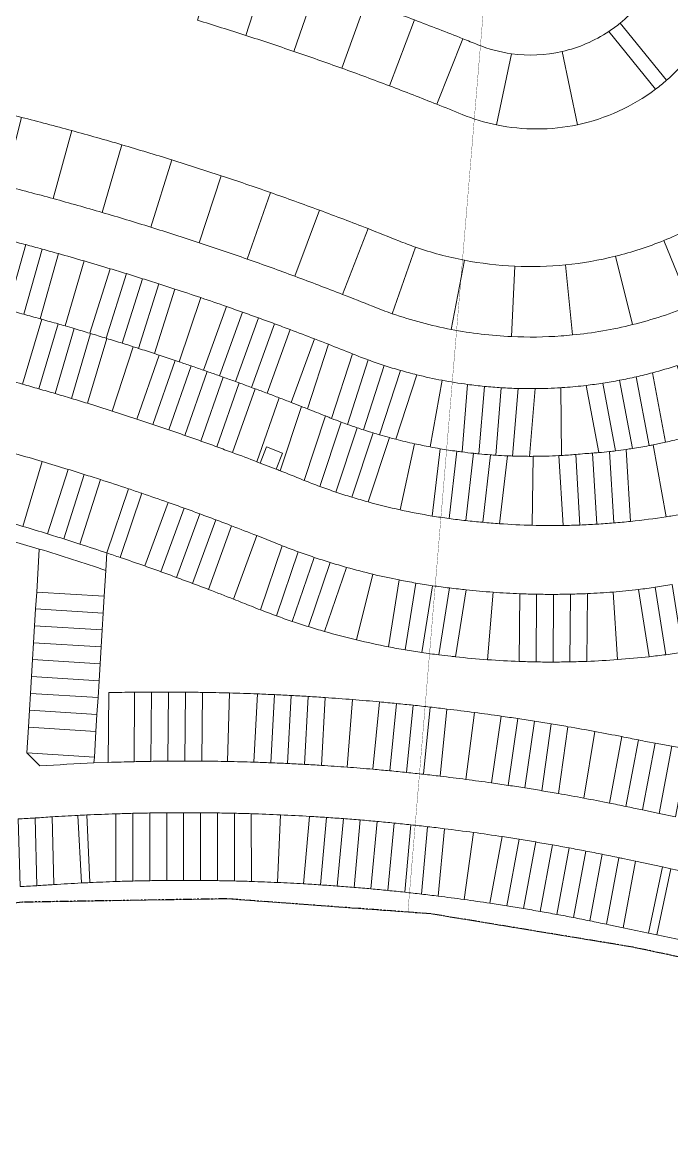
# Model space of a CAD drawing. Header units: centimetres. Extents: x -6122352 to 6876996, y -1694241 to 2592194.
# Drawn here: x -3904103 to -3673755, y -617275 to -224870 of the extents above; entities that cross this region are included whole.
import ezdxf

# ---------------------------------------------------------------- set-up
doc = ezdxf.new("R2010")
doc.units = ezdxf.units.CM
doc.header["$MEASUREMENT"] = 0
doc.linetypes.add('23585-XR-AR-DAMAC PLOT LIMITS$0$PHANTOM2', pattern=[1.25, 0.625, -0.125, 0.125, -0.125, 0.125, -0.125])
for name, color, linetype, lineweight, true_color in [('23585-XR-AR-DAMAC PLOT LIMITS$0$1-End units', 7, 'Continuous', 5, 0xf8991e), ('23585-XR-AR-DAMAC PLOT LIMITS$0$1-Open Space', 7, 'Continuous', 5, 0x90cf5a), ('23585-XR-AR-DAMAC PLOT LIMITS$0$1-Utility', 7, 'Continuous', 5, 0x8db1ff)]:
    doc.layers.add(name, color=color, linetype=linetype, lineweight=lineweight, true_color=true_color)
for name, color, linetype, lineweight in [('23585-XR-AR-DAMAC PLOT LIMITS$0$1-LV3', 231, 'Continuous', 5), ('23585-XR-AR-DAMAC PLOT LIMITS$0$1-Mid units', 41, 'Continuous', 5), ('A-ANNO-TEXT', 3, 'Continuous', 25)]:
    doc.layers.add(name, color=color, linetype=linetype, lineweight=lineweight)
doc.layers.add('23585-XR-AR-DAMAC PLOT LIMITS$0$D-Phase New', color=7, linetype='Continuous', true_color=0x000080)
doc.layers.add('23585-XR-AR-DAMAC PLOT LIMITS$0$PROJECT_LIMIT', color=1, linetype='Continuous')
doc.layers.add('@MI-REF LAYER', color=7, linetype='Continuous')

# ---------------------------------------------------------------- blocks, each defined once
blk = doc.blocks.new('23585-XR-AR-DAMAC PLOT LIMITS')
at = {"layer": '23585-XR-AR-DAMAC PLOT LIMITS$0$1-End units', "color": 251, "true_color": 0x636466}
for points in [[(497575.91, 2769640.59), (497575.84, 2769640.44, -0.008354), (497573.1, 2769635.09, -0.007458), (497570.51, 2769630.4), (497549.25, 2769643.62, 0.013528), (497553.25, 2769651.8)], [(497597.28, 2769624.02, -0.015926), (497591.38, 2769614.55, -0.002074), (497590.17, 2769612.71), (497568.23, 2769626.53, 0.006248), (497570.51, 2769630.4, 0.007458), (497573.1, 2769635.09)], [(497557.21, 2769610.4, -0.003019), (497555.88, 2769608.69, -0.003822), (497554.17, 2769606.54, -0.004231), (497552.2, 2769603.95, -0.006617), (497549.03, 2769599.97), (497531.17, 2769616.04, 0.002092), (497532.05, 2769617.14, 0.011286), (497536.63, 2769623.2)], [(497590.17, 2769612.71, -0.012059), (497582.83, 2769602.27), (497562.98, 2769618.38, 0.003033), (497564.2, 2769620.19, 0.008346), (497567.44, 2769625.24, 0.002099), (497568.23, 2769626.53)], [(497549.03, 2769599.97, -0.001184), (497548.45, 2769599.26, -0.011857), (497542.48, 2769592.37, -0.001641), (497541.63, 2769591.44), (497525.26, 2769609.1, 0.013546), (497531.17, 2769616.04)], [(497567.71, 2769583.63, -0.010311), (497560.29, 2769575.62), (497542.48, 2769592.37, 0.011857), (497548.45, 2769599.26)], [(497524.31, 2769574.82, -0.002434), (497522.87, 2769573.62, -0.007806), (497518.19, 2769569.86, -0.004671), (497515.33, 2769567.68), (497500.79, 2769586.77, 0.0136), (497507.97, 2769592.45)], [(497560.29, 2769575.62, -0.010951), (497552.06, 2769567.46), (497536.18, 2769585.75, 0.002428), (497537.49, 2769587.08, 0.007817), (497541.63, 2769591.44, 0.001641), (497542.48, 2769592.37)], [(497622.65, 2769574.72, -0.008969), (497615.86, 2769565.78), (497597.11, 2769580.76, 0.01061), (497602.54, 2769588.03)], [(497515.33, 2769567.68, -0.007244), (497510.82, 2769564.41, -0.008872), (497505.17, 2769560.58), (497493.3, 2769581.49, 0.013613), (497500.79, 2769586.77)], [(497615.86, 2769565.78, -0.008717), (497608.96, 2769557.32), (497591.38, 2769573.7, 0.007865), (497597.11, 2769580.76)], [(497484.29, 2769548.75, -0.001814), (497483.04, 2769548.14), (497483, 2769548.13), (497482.18, 2769547.74, 0.001737), (497476.03, 2769544.76), (497464.16, 2769565.67, -0.002277), (497472.41, 2769569.67)], [(497533.95, 2769551.72, -0.013415), (497524.64, 2769544.78), (497510.82, 2769564.41, 0.007244), (497515.33, 2769567.68, 0.004671), (497518.19, 2769569.86)], [(497524.64, 2769544.78, -0.013471), (497514.93, 2769538.34), (497503.21, 2769559.31, 0.003044), (497505.17, 2769560.58, 0.008872), (497510.82, 2769564.41)], [(497470.5, 2769542.05, 0.001175), (497466.37, 2769539.99, 0.001153), (497462.32, 2769537.95), (497451.2, 2769559.22, -0.002272), (497459.38, 2769563.32)], [(497592.77, 2769539.61, -0.008962), (497584.75, 2769531.76), (497568.41, 2769549.34, 0.008212), (497575.2, 2769555.97)], [(497584.75, 2769531.76, -0.009129), (497576.3, 2769524.07), (497561.37, 2769542.91, 0.008246), (497568.41, 2769549.34)], [(497441.04, 2769526.83, 0.001175), (497436.98, 2769524.64, 0.00116), (497432.98, 2769522.45), (497421.4, 2769543.47, -0.002412), (497429.93, 2769548.11)], [(497493.92, 2769526.74, -0.000687), (497493.38, 2769526.49, 0.002235), (497485.66, 2769522.76), (497473.93, 2769543.74, -0.000594), (497476.03, 2769544.76, -0.001737), (497482.18, 2769547.74)], [(497651.39, 2769529.26, 0.003005), (497643.98, 2769523.76), (497629.23, 2769542.63, -0.00288), (497637.02, 2769548.44)], [(497432.98, 2769522.45, 0.000366), (497431.72, 2769521.75, 0.001526), (497426.47, 2769518.84, 0.000444), (497424.95, 2769517.98), (497412.93, 2769538.76, -0.002405), (497421.4, 2769543.47)], [(497643.98, 2769523.76, 0.002981), (497636.69, 2769518.22), (497621.5, 2769536.72, -0.002881), (497629.23, 2769542.63)], [(497477.71, 2769518.83, 0.002386), (497469.54, 2769514.69), (497458.2, 2769535.85, -0.001175), (497462.32, 2769537.95, -0.001153), (497466.37, 2769539.99)], [(497404.18, 2769505.97, 0.001468), (497399.23, 2769503, 0.000867), (497396.31, 2769501.23), (497383.85, 2769521.75, -0.002408), (497392.16, 2769526.74)], [(497557.67, 2769508.94, -0.011001), (497548.16, 2769502.22), (497534.96, 2769522.27, 0.009896), (497542.75, 2769527.76)], [(497396.31, 2769501.23, 0.000659), (497394.1, 2769499.89, 0.001526), (497388.99, 2769496.74), (497388.44, 2769496.4), (497375.79, 2769516.8, -0.002348), (497383.85, 2769521.75)], [(497548.16, 2769502.22, -0.011002), (497538.36, 2769495.92), (497526.81, 2769516.99, 0.010088), (497534.96, 2769522.27)], [(497617.9, 2769503.28, 0.002987), (497610.84, 2769497.42), (497595.45, 2769515.73, -0.002803), (497602.73, 2769521.77)], [(497437.82, 2769497.68, 0.002386), (497429.85, 2769493.17), (497418.06, 2769514.07, -0.000491), (497419.73, 2769515.03, -0.001526), (497424.95, 2769517.98, -0.000444), (497426.47, 2769518.84)], [(497429.85, 2769493.17, 0.002386), (497421.93, 2769488.58), (497409.54, 2769509.13, -0.001468), (497414.53, 2769512.04, -0.001035), (497418.06, 2769514.07)], [(497610.84, 2769497.42, 0.00298), (497603.87, 2769491.49), (497587.89, 2769509.31, -0.002939), (497595.45, 2769515.73)], [(497517.35, 2769484.32, -0.003258), (497514.24, 2769482.81), (497514.21, 2769482.8, 0.001858), (497508.11, 2769479.86), (497497.08, 2769501.18, -0.002016), (497503.86, 2769504.45, 0.002235), (497505.8, 2769505.39)], [(497508.11, 2769479.86, 0.002641), (497499.49, 2769475.6), (497488.45, 2769496.92, -0.002573), (497497.08, 2769501.18)], [(497401.38, 2769476.19, 0.002396), (497393.59, 2769471.31), (497380.75, 2769491.58, -0.000784), (497383.36, 2769493.23, -0.001526), (497388.44, 2769496.4), (497388.99, 2769496.74)], [(497585.93, 2769475.54, 0.00298), (497579.23, 2769469.32), (497562.83, 2769486.9, -0.002848), (497569.9, 2769493.41)], [(497649, 2769474.06, 0.003187), (497641.84, 2769468.2), (497626.53, 2769486.68, -0.003452), (497634.54, 2769493.23)], [(497478.16, 2769464.59, 0.002528), (497470.06, 2769460.21), (497458.44, 2769481.21, -0.00264), (497467.13, 2769485.9)], [(497579.23, 2769469.32, 0.002979), (497572.59, 2769463.01), (497555.73, 2769480.22, -0.002889), (497562.83, 2769486.9)], [(497641.84, 2769468.2, 0.003187), (497634.76, 2769462.25), (497618.61, 2769480.02, -0.003452), (497626.53, 2769486.68)], [(497465.68, 2769457.8, 0.002769), (497456.88, 2769452.87), (497444.92, 2769473.67, -0.002803), (497454.05, 2769478.8)], [(497446.49, 2769446.87, 0.002512), (497438.62, 2769442.2), (497426.26, 2769462.78, -0.002568), (497434.52, 2769467.67)], [(497438.62, 2769442.2, 0.002512), (497430.79, 2769437.46), (497417.98, 2769457.76, -0.002592), (497426.26, 2769462.78)], [(497555.56, 2769446.1, 0.003038), (497549.08, 2769439.39), (497531.62, 2769456.3, -0.002953), (497538.59, 2769463.42)], [(497549.08, 2769439.39, 0.002979), (497542.81, 2769432.72), (497524.99, 2769449.37, -0.002842), (497531.62, 2769456.3)], [(497476.35, 2769446.75), (497459.08, 2769430.08), (497448.47, 2769441.07, -0.006847), (497469.99, 2769453.33)], [(497599.26, 2769429.95, 0.003187), (497592.67, 2769423.46), (497575.72, 2769440.46, -0.003452), (497583.1, 2769447.72)], [(497592.67, 2769423.46, 0.003187), (497586.16, 2769416.89), (497568.44, 2769433.1, -0.003452), (497575.72, 2769440.46)], [(497526.74, 2769414.9, 0.002985), (497520.75, 2769407.96), (497502.67, 2769424.86, -0.002712), (497508.73, 2769431.71)], [(497553.76, 2769381.48, 0.003187), (497547.79, 2769374.41), (497529.36, 2769389.78, -0.003453), (497536.04, 2769397.69)], [(497545.87, 2769372.1, 0.003374), (497539.68, 2769364.51), (497521.55, 2769380.27, -0.003069), (497527.37, 2769387.39)]]:
    blk.add_lwpolyline(points, format="xyb", close=True, dxfattribs=at)
for points in [[(497704.68, 2769515.41), (497697.23, 2769510.09), (497683.28, 2769529.61), (497690.72, 2769534.93)], [(497694.79, 2769508.34), (497687.3, 2769502.99), (497672.84, 2769522.15), (497680.84, 2769527.87)], [(497516.04, 2769405.63), (497498.78, 2769388.96), (497492.42, 2769395.54), (497509.69, 2769412.21)]]:
    blk.add_lwpolyline(points, close=True, dxfattribs=at)
at = {"layer": '23585-XR-AR-DAMAC PLOT LIMITS$0$1-LV3', "color": 251, "true_color": 0x636466}
for points in [[(497473.33, 2769738.52, -0.076887), (497476.1, 2769717.3), (497450.05, 2769718.85, 0.085073), (497448.13, 2769735.64), (497447.82, 2769736.71), (497471.83, 2769743.69)], [(497475.8, 2769712.3, -0.109769), (497466.42, 2769683.42), (497443.57, 2769696.89, 0.090644), (497449.52, 2769713.87)], [(497466.42, 2769683.42, -0.103655), (497447.08, 2769662.2), (497431.99, 2769683.11, 0.090677), (497443.57, 2769696.89)], [(497546.82, 2769690.3, -0.036046), (497540.79, 2769669.56), (497517.35, 2769678.24, 0.036047), (497522.37, 2769695.53)], [(497447.08, 2769662.2, -0.045782), (497436.06, 2769655.69, 0.002197), (497427.34, 2769651.52), (497416.46, 2769674.01, -0.00127), (497421.61, 2769676.48, 0.061776), (497431.99, 2769683.11)], [(497540.79, 2769669.56, -0.036046), (497531.85, 2769649.9), (497509.9, 2769661.86, 0.036047), (497517.35, 2769678.24)], [(497427.34, 2769651.52, 0.00409), (497411.21, 2769643.54), (497399.96, 2769665.86, -0.004092), (497416.46, 2769674.01)], [(497411.21, 2769643.54, 0.00409), (497395.2, 2769635.31), (497383.59, 2769657.43, -0.004092), (497399.96, 2769665.86)], [(497531.85, 2769649.9, -0.036046), (497520.18, 2769631.72), (497500.17, 2769646.71, 0.036047), (497509.9, 2769661.86)], [(497395.2, 2769635.31, 0.00409), (497379.33, 2769626.81), (497367.36, 2769648.74, -0.004092), (497383.59, 2769657.43)], [(497379.33, 2769626.81, 0.00409), (497363.61, 2769618.05), (497351.27, 2769639.79, -0.004092), (497367.36, 2769648.74)], [(497520.18, 2769631.72, -0.006766), (497517.7, 2769628.51, -0.029274), (497506.02, 2769615.41), (497488.37, 2769633.12, 0.036047), (497500.17, 2769646.71)], [(497363.61, 2769618.05, 0.00409), (497348.03, 2769609.04), (497335.34, 2769630.57, -0.004092), (497351.27, 2769639.79)], [(497506.02, 2769615.41, -0.036048), (497489.66, 2769601.31), (497474.74, 2769621.36, 0.036047), (497488.37, 2769633.12)], [(497489.66, 2769601.31, -0.036048), (497471.45, 2769589.69), (497459.56, 2769611.69, 0.036047), (497474.74, 2769621.36)], [(497471.45, 2769589.69, -0.01243), (497464.8, 2769586.31, 0.002806), (497454.45, 2769581.29), (497443.42, 2769603.73, -0.002799), (497454, 2769608.86), (497454.02, 2769608.87, 0.01243), (497459.56, 2769611.69)], [(497454.45, 2769581.29, 0.004389), (497438.36, 2769573.21), (497426.94, 2769595.45, -0.004389), (497443.42, 2769603.73)], [(497438.36, 2769573.21, 0.004389), (497422.42, 2769564.85), (497410.61, 2769586.88, -0.004389), (497426.94, 2769595.45)], [(497422.42, 2769564.85, 0.004389), (497406.63, 2769556.21), (497394.44, 2769578.03, -0.004389), (497410.61, 2769586.88)], [(497406.63, 2769556.21, 0.004389), (497391, 2769547.29), (497378.42, 2769568.9, -0.004389), (497394.44, 2769578.03)], [(497391, 2769547.29, 0.004389), (497375.52, 2769538.1), (497362.57, 2769559.48, -0.004389), (497378.42, 2769568.9)], [(497375.52, 2769538.1, 0.004389), (497360.21, 2769528.64), (497346.88, 2769549.79, -0.004389), (497362.57, 2769559.48)], [(497360.21, 2769528.64, 0.004389), (497345.06, 2769518.91), (497331.37, 2769539.82, -0.004389), (497346.88, 2769549.79)]]:
    blk.add_lwpolyline(points, format="xyb", close=True, dxfattribs=at)
at = {"layer": '23585-XR-AR-DAMAC PLOT LIMITS$0$1-Mid units', "color": 251, "true_color": 0x636466}
for points in [[(497570.51, 2769630.4, -0.006248), (497568.23, 2769626.53, -0.002099), (497567.44, 2769625.24), (497546.36, 2769638.35, 0.008928), (497549.25, 2769643.62)], [(497567.44, 2769625.24, -0.008346), (497564.2, 2769620.19), (497543.3, 2769633.19, 0.008915), (497546.36, 2769638.35)], [(497564.2, 2769620.19, -0.003033), (497562.98, 2769618.38, -0.005322), (497560.79, 2769615.24), (497540.06, 2769628.14, 0.008914), (497543.3, 2769633.19)], [(497560.79, 2769615.24, -0.003042), (497559.51, 2769613.47, -0.005331), (497557.21, 2769610.4), (497536.63, 2769623.2, 0.008925), (497540.06, 2769628.14)], [(497582.83, 2769602.27, -0.005671), (497579.21, 2769597.48), (497559.51, 2769613.47, 0.003042), (497560.79, 2769615.24, 0.005322), (497562.98, 2769618.38)], [(497579.21, 2769597.48, -0.005668), (497575.48, 2769592.77), (497555.88, 2769608.69, 0.003019), (497557.21, 2769610.4, 0.005331), (497559.51, 2769613.47)], [(497541.63, 2769591.44, -0.007817), (497537.49, 2769587.08), (497521.15, 2769604.7, 0.008937), (497525.26, 2769609.1)], [(497575.48, 2769592.77, -0.005668), (497571.65, 2769588.16), (497552.2, 2769603.95, 0.004231), (497554.17, 2769606.54, 0.003822), (497555.88, 2769608.69)], [(497537.49, 2769587.08, -0.002428), (497536.18, 2769585.75, -0.005377), (497533.22, 2769582.85), (497516.91, 2769600.46, 0.008919), (497521.15, 2769604.7)], [(497571.65, 2769588.16, -0.005671), (497567.71, 2769583.63), (497548.45, 2769599.26, 0.001183), (497549.03, 2769599.97, 0.006617), (497552.2, 2769603.95)], [(497533.22, 2769582.85, -0.002435), (497531.87, 2769581.56, -0.005365), (497528.83, 2769578.77), (497512.51, 2769596.37, 0.008913), (497516.91, 2769600.46)], [(497528.83, 2769578.77, -0.002438), (497527.43, 2769577.52, -0.005366), (497524.31, 2769574.82), (497507.97, 2769592.45, 0.008918), (497512.51, 2769596.37)], [(497629.55, 2769584.55, -0.004793), (497626.15, 2769579.6), (497605.96, 2769592.96, 0.007011), (497609.24, 2769597.99)], [(497626.15, 2769579.6, -0.004796), (497622.65, 2769574.72), (497602.54, 2769588.03, 0.007013), (497605.96, 2769592.96)], [(497552.06, 2769567.46, -0.005671), (497547.66, 2769563.38), (497531.87, 2769581.56, 0.002435), (497533.22, 2769582.85, 0.005377), (497536.18, 2769585.75)], [(497505.17, 2769560.58, -0.003044), (497503.21, 2769559.31, -0.004764), (497500.09, 2769557.38), (497488.24, 2769578.26, 0.008925), (497493.3, 2769581.49)], [(497547.66, 2769563.38, -0.005668), (497543.17, 2769559.4), (497527.43, 2769577.52, 0.002438), (497528.83, 2769578.77, 0.005365), (497531.87, 2769581.56)], [(497500.09, 2769557.38, -0.003042), (497498.09, 2769556.17, -0.004759), (497494.92, 2769554.34), (497483.07, 2769575.21, 0.008915), (497488.24, 2769578.26)], [(497543.17, 2769559.4, -0.006935), (497538.61, 2769555.5), (497522.87, 2769573.62, 0.002435), (497524.31, 2769574.82, 0.005366), (497527.43, 2769577.52)], [(497489.65, 2769551.46, -0.003043), (497487.57, 2769550.39, -0.004767), (497484.29, 2769548.75), (497472.41, 2769569.67), (497472.66, 2769569.78, 0.008524), (497477.79, 2769572.35)], [(497494.92, 2769554.34, -0.003042), (497492.88, 2769553.2, -0.00476), (497489.65, 2769551.46), (497477.79, 2769572.35, 0.008915), (497483.07, 2769575.21)], [(497538.61, 2769555.5, -0.006939), (497533.95, 2769551.72), (497518.19, 2769569.86, 0.007806), (497522.87, 2769573.62)], [(497608.96, 2769557.32, -0.004796), (497605.04, 2769552.78), (497587.47, 2769569.14, 0.005194), (497591.38, 2769573.7)], [(497605.04, 2769552.78, -0.004794), (497601.04, 2769548.31), (497583.47, 2769564.66, 0.00519), (497587.47, 2769569.14)], [(497601.04, 2769548.31, -0.004793), (497596.95, 2769543.92), (497579.38, 2769560.27, 0.005189), (497583.47, 2769564.66)], [(497456.97, 2769535.22, 0.001175), (497452.87, 2769533.09, 0.000351), (497451.65, 2769532.46), (497440.53, 2769553.73, -0.00149), (497445.86, 2769556.49)], [(497462.32, 2769537.95, 0.001175), (497458.2, 2769535.85, 0.000351), (497456.97, 2769535.22), (497445.86, 2769556.49, -0.00149), (497451.2, 2769559.22)], [(497514.93, 2769538.34, -0.006939), (497509.8, 2769535.22), (497498.09, 2769556.17, 0.003042), (497500.09, 2769557.38, 0.004765), (497503.21, 2769559.31)], [(497596.95, 2769543.92, -0.004794), (497592.77, 2769539.61), (497575.2, 2769555.97, 0.00519), (497579.38, 2769560.27)], [(497451.65, 2769532.46, 0.001175), (497447.56, 2769530.31, 0.000351), (497446.34, 2769529.66), (497435.22, 2769550.93, -0.00149), (497440.53, 2769553.73)], [(497504.59, 2769532.25, -0.006936), (497499.29, 2769529.42), (497487.57, 2769550.39, 0.003043), (497489.65, 2769551.46, 0.00476), (497492.88, 2769553.2)], [(497509.8, 2769535.22, -0.006935), (497504.59, 2769532.25), (497492.88, 2769553.2, 0.003042), (497494.92, 2769554.34, 0.004759), (497498.09, 2769556.17)], [(497661.13, 2769536.28), (497658.47, 2769534.38, 0.000891), (497656.25, 2769532.78), (497641.86, 2769551.99, -0.000969), (497644.51, 2769553.9), (497646.69, 2769555.55)], [(497446.34, 2769529.66, 0.001175), (497442.26, 2769527.49, 0.000351), (497441.04, 2769526.83), (497429.93, 2769548.11, -0.00149), (497435.22, 2769550.93)], [(497499.29, 2769529.42, -0.006943), (497493.92, 2769526.74), (497482.18, 2769547.74), (497483, 2769548.13), (497483.04, 2769548.14, 0.001814), (497484.29, 2769548.75, 0.004767), (497487.57, 2769550.39)], [(497656.25, 2769532.78, 0.001954), (497651.39, 2769529.26), (497637.02, 2769548.44, -0.001778), (497641.86, 2769551.99)], [(497576.3, 2769524.07, -0.001294), (497575.08, 2769523.01, -0.004142), (497571.76, 2769520.14), (497556.84, 2769538.96, 0.00336), (497559.28, 2769541.08, 0.002397), (497561.37, 2769542.91)], [(497424.95, 2769517.98, 0.001526), (497419.73, 2769515.03), (497407.71, 2769535.8, -0.00149), (497412.93, 2769538.76)], [(497571.76, 2769520.14, -0.005668), (497567.15, 2769516.3), (497552.24, 2769535.11, 0.006234), (497556.84, 2769538.96)], [(497419.73, 2769515.03, 0.000491), (497418.06, 2769514.07, 0.001035), (497414.53, 2769512.04), (497402.51, 2769532.81, -0.00149), (497407.71, 2769535.8)], [(497464.21, 2769511.94, 0.001564), (497458.9, 2769509.15), (497447.56, 2769530.31, -0.001175), (497451.65, 2769532.46, -0.000351), (497452.87, 2769533.09)], [(497469.54, 2769514.69, 0.001564), (497464.21, 2769511.94), (497452.87, 2769533.09, -0.001175), (497456.97, 2769535.22, -0.000351), (497458.2, 2769535.85)], [(497567.15, 2769516.3, -0.005666), (497562.45, 2769512.57), (497547.54, 2769531.37, 0.006232), (497552.24, 2769535.11)], [(497631.95, 2769514.54, 0.001954), (497627.23, 2769510.82), (497612.06, 2769529.31, -0.001778), (497616.77, 2769533.03)], [(497636.69, 2769518.22, 0.001954), (497631.95, 2769514.54), (497616.77, 2769533.03, -0.001778), (497621.5, 2769536.72)], [(497409.35, 2769509.02, 0.001468), (497404.37, 2769506.08), (497404.18, 2769505.97), (497392.16, 2769526.74, -0.00149), (497397.33, 2769529.79)], [(497414.53, 2769512.04, 0.001468), (497409.54, 2769509.13), (497409.35, 2769509.02), (497397.33, 2769529.79, -0.00149), (497402.51, 2769532.81)], [(497458.9, 2769509.15, 0.001564), (497453.6, 2769506.34), (497442.26, 2769527.49, -0.001175), (497446.34, 2769529.66, -0.000351), (497447.56, 2769530.31)], [(497562.45, 2769512.57, -0.005668), (497557.67, 2769508.94), (497542.75, 2769527.76, 0.006233), (497547.54, 2769531.37)], [(497627.23, 2769510.82, 0.001954), (497622.55, 2769507.07), (497607.38, 2769525.56, -0.001778), (497612.06, 2769529.31)], [(497453.6, 2769506.34, 0.001564), (497448.32, 2769503.48), (497436.98, 2769524.64, -0.001175), (497441.04, 2769526.83, -0.000351), (497442.26, 2769527.49)], [(497622.55, 2769507.07, 0.001954), (497617.9, 2769503.28), (497602.73, 2769521.77, -0.001778), (497607.38, 2769525.56)], [(497443.06, 2769500.6, 0.001564), (497437.82, 2769497.68), (497426.47, 2769518.84, -0.001526), (497431.72, 2769521.75)], [(497448.32, 2769503.48, 0.001564), (497443.06, 2769500.6), (497431.72, 2769521.75, -0.000366), (497432.98, 2769522.45, -0.001161), (497436.98, 2769524.64)], [(497687.3, 2769502.99), (497683.07, 2769499.96), (497682.42, 2769499.5), (497667.96, 2769518.66, -0.000471), (497669.11, 2769519.49), (497672.84, 2769522.15)], [(497682.42, 2769499.5, 0.002068), (497677.56, 2769495.98), (497663.1, 2769515.15, -0.002002), (497667.96, 2769518.66)], [(497383.36, 2769493.23, 0.000784), (497380.75, 2769491.58, 0.000742), (497378.29, 2769490.02), (497365.63, 2769510.41, -0.00149), (497370.7, 2769513.62)], [(497388.44, 2769496.4, 0.001526), (497383.36, 2769493.23), (497370.7, 2769513.62, -0.00149), (497375.79, 2769516.8)], [(497533.21, 2769492.84, -0.005667), (497527.98, 2769489.88), (497516.45, 2769510.93, 0.006232), (497521.67, 2769513.89)], [(497538.36, 2769495.92, -0.00567), (497533.21, 2769492.84), (497521.67, 2769513.89, 0.006237), (497526.81, 2769516.99)], [(497677.56, 2769495.98, 0.002068), (497672.72, 2769492.43), (497658.27, 2769511.59, -0.002001), (497663.1, 2769515.15)], [(497378.29, 2769490.02, 0.001526), (497373.24, 2769486.77), (497360.58, 2769507.17, -0.00149), (497365.63, 2769510.41)], [(497527.98, 2769489.88, -0.005667), (497522.7, 2769487.04), (497511.16, 2769508.09, 0.006232), (497516.45, 2769510.93)], [(497672.72, 2769492.43, 0.002067), (497667.92, 2769488.84), (497653.46, 2769507.99, -0.002001), (497658.27, 2769511.59)], [(497416.77, 2769485.53, 0.001564), (497411.62, 2769482.45), (497399.23, 2769503, -0.001468), (497404.18, 2769505.97), (497404.37, 2769506.08)], [(497421.93, 2769488.58, 0.001564), (497416.77, 2769485.53), (497404.37, 2769506.08, -0.001468), (497409.35, 2769509.02), (497409.54, 2769509.13)], [(497522.7, 2769487.04, -0.005669), (497517.35, 2769484.32), (497505.8, 2769505.39, 0.006235), (497511.16, 2769508.09)], [(497603.87, 2769491.49, 0.001954), (497599.34, 2769487.56), (497583.35, 2769505.38, -0.001778), (497587.89, 2769509.31)], [(497667.92, 2769488.84, 0.002067), (497663.14, 2769485.2), (497648.69, 2769504.36, -0.002001), (497653.46, 2769507.99)], [(497411.62, 2769482.45, 0.001564), (497406.49, 2769479.33), (497394.1, 2769499.89, -0.000659), (497396.31, 2769501.23, -0.000867), (497399.23, 2769503)], [(497599.34, 2769487.56, 0.001954), (497594.84, 2769483.59), (497578.84, 2769501.42, -0.001778), (497583.35, 2769505.38)], [(497663.14, 2769485.2, 0.002068), (497658.4, 2769481.53), (497643.94, 2769500.69, -0.002001), (497648.69, 2769504.36)], [(497406.49, 2769479.33, 0.001564), (497401.38, 2769476.19), (497388.99, 2769496.74, -0.001526), (497394.1, 2769499.89)], [(497594.84, 2769483.59, 0.001954), (497590.37, 2769479.58), (497574.36, 2769497.43, -0.001778), (497578.84, 2769501.42)], [(497658.4, 2769481.53, 0.002068), (497653.69, 2769477.81), (497639.23, 2769496.98, -0.002002), (497643.94, 2769500.69)], [(497494.13, 2769472.9, 0.001647), (497488.79, 2769470.16), (497477.75, 2769491.48, -0.001605), (497483.09, 2769494.21)], [(497499.49, 2769475.6, 0.001647), (497494.13, 2769472.9), (497483.09, 2769494.21, -0.001605), (497488.45, 2769496.92)], [(497590.37, 2769479.58, 0.001954), (497585.93, 2769475.54), (497569.9, 2769493.41, -0.001778), (497574.36, 2769497.43)], [(497653.69, 2769477.81, 0.002068), (497649, 2769474.06), (497634.54, 2769493.23, -0.002002), (497639.23, 2769496.98)], [(497488.79, 2769470.16, 0.001647), (497483.47, 2769467.39), (497472.43, 2769488.71, -0.001605), (497477.75, 2769491.48)], [(497483.47, 2769467.39, 0.001647), (497478.16, 2769464.59), (497467.13, 2769485.9, -0.001605), (497472.43, 2769488.71)], [(497572.59, 2769463.01, 0.001953), (497568.29, 2769458.83), (497551.4, 2769476.06, -0.001778), (497555.73, 2769480.22)], [(497634.76, 2769462.25, 0.002068), (497630.21, 2769458.34), (497614.05, 2769476.1, -0.002002), (497618.61, 2769480.02)], [(497568.29, 2769458.83, 0.001954), (497564.01, 2769454.62), (497547.1, 2769471.88, -0.001778), (497551.4, 2769476.06)], [(497630.21, 2769458.34, 0.002068), (497625.69, 2769454.4), (497609.54, 2769472.15, -0.002002), (497614.05, 2769476.1)], [(497451.67, 2769449.88, 0.001647), (497446.49, 2769446.87), (497434.52, 2769467.67, -0.001605), (497439.71, 2769470.69)], [(497456.88, 2769452.87, 0.001647), (497451.67, 2769449.88), (497439.71, 2769470.69, -0.001605), (497444.92, 2769473.67)], [(497564.01, 2769454.62, 0.001954), (497559.77, 2769450.38), (497542.83, 2769467.66, -0.001778), (497547.1, 2769471.88)], [(497625.69, 2769454.4, 0.002068), (497621.2, 2769450.42), (497605.05, 2769468.17, -0.002001), (497609.54, 2769472.15)], [(497559.77, 2769450.38, 0.001954), (497555.56, 2769446.1), (497538.59, 2769463.42, -0.001778), (497542.83, 2769467.66)], [(497621.2, 2769450.42, 0.002067), (497616.74, 2769446.4), (497600.59, 2769464.15, -0.002001), (497605.05, 2769468.17)], [(497616.74, 2769446.4, 0.002067), (497612.32, 2769442.34), (497596.17, 2769460.1, -0.002001), (497600.59, 2769464.15)], [(497612.32, 2769442.34, 0.002068), (497607.93, 2769438.25), (497591.78, 2769456, -0.002001), (497596.17, 2769460.1)], [(497607.93, 2769438.25, 0.002068), (497603.58, 2769434.12), (497587.42, 2769451.88, -0.002002), (497591.78, 2769456)], [(497603.58, 2769434.12, 0.002068), (497599.26, 2769429.95), (497583.1, 2769447.72, -0.002002), (497587.42, 2769451.88)], [(497542.81, 2769432.72, 0.001954), (497538.74, 2769428.31), (497520.88, 2769445, -0.001778), (497524.99, 2769449.37)], [(497538.74, 2769428.31, 0.001954), (497534.71, 2769423.87), (497516.8, 2769440.6, -0.001778), (497520.88, 2769445)], [(497534.71, 2769423.87, 0.001954), (497530.71, 2769419.4), (497512.75, 2769436.17, -0.001778), (497516.8, 2769440.6)], [(497530.71, 2769419.4, 0.001954), (497526.74, 2769414.9), (497508.73, 2769431.71, -0.001778), (497512.75, 2769436.17)], [(497586.16, 2769416.89, 0.002068), (497581.98, 2769412.58), (497564.27, 2769428.79, -0.002002), (497568.44, 2769433.1)], [(497581.98, 2769412.58, 0.002068), (497577.84, 2769408.24), (497560.13, 2769424.44, -0.002002), (497564.27, 2769428.79)], [(497577.84, 2769408.24, 0.002068), (497573.74, 2769403.86), (497556.03, 2769420.06, -0.002001), (497560.13, 2769424.44)], [(497573.74, 2769403.86, 0.002067), (497569.67, 2769399.45), (497551.96, 2769415.65, -0.002001), (497556.03, 2769420.06)], [(497569.67, 2769399.45, 0.002067), (497565.64, 2769395.01), (497547.93, 2769411.21, -0.002001), (497551.96, 2769415.65)], [(497565.64, 2769395.01, 0.002068), (497561.64, 2769390.53), (497543.93, 2769406.73, -0.002001), (497547.93, 2769411.21)], [(497561.64, 2769390.53, 0.002068), (497557.68, 2769386.02), (497539.97, 2769402.23, -0.002002), (497543.93, 2769406.73)], [(497557.68, 2769386.02, 0.002068), (497553.76, 2769381.48), (497536.04, 2769397.69, -0.002002), (497539.97, 2769402.23)], [(497539.68, 2769364.51, 0.001806), (497536.41, 2769360.41, -0.001277), (497535.93, 2769359.81), (497517.8, 2769375.58, -0.002003), (497521.55, 2769380.27)], [(497535.93, 2769359.81, -0.010037), (497532.09, 2769355.21), (497513.97, 2769370.95, 0.011311), (497517.6, 2769375.32), (497517.8, 2769375.58)]]:
    blk.add_lwpolyline(points, format="xyb", close=True, dxfattribs=at)
for points in [[(497656.26, 2769562.79), (497670.89, 2769543.26), (497666.01, 2769539.77), (497651.48, 2769559.17)], [(497651.48, 2769559.17), (497666.01, 2769539.77), (497661.13, 2769536.28), (497646.69, 2769555.55)], [(497480.52, 2769442.43), (497463.25, 2769425.76), (497459.08, 2769430.08), (497476.35, 2769446.75)], [(497484.68, 2769438.11), (497467.42, 2769421.44), (497463.25, 2769425.76), (497480.52, 2769442.43)], [(497488.85, 2769433.8), (497471.59, 2769417.13), (497467.42, 2769421.44), (497484.68, 2769438.11)], [(497493.02, 2769429.48), (497475.75, 2769412.81), (497471.59, 2769417.13), (497488.85, 2769433.8)], [(497497.19, 2769425.16), (497479.92, 2769408.49), (497475.75, 2769412.81), (497493.02, 2769429.48)], [(497501.35, 2769420.85), (497484.09, 2769404.18), (497479.92, 2769408.49), (497497.19, 2769425.16)], [(497505.52, 2769416.53), (497488.25, 2769399.86), (497484.09, 2769404.18), (497501.35, 2769420.85)], [(497509.69, 2769412.21), (497492.42, 2769395.54), (497488.25, 2769399.86), (497505.52, 2769416.53)]]:
    blk.add_lwpolyline(points, close=True, dxfattribs=at)
at = {"layer": '23585-XR-AR-DAMAC PLOT LIMITS$0$1-Open Space', "color": 251, "true_color": 0x636466}
for points in [[(497522.37, 2769695.53, -0.036047), (497517.35, 2769678.24, -0.036047), (497509.9, 2769661.86, -0.036047), (497500.17, 2769646.71, -0.036047), (497488.37, 2769633.12, -0.036047), (497474.74, 2769621.36, -0.036047), (497459.56, 2769611.69, -0.01243), (497454.02, 2769608.87), (497454, 2769608.86, 0.002799), (497443.42, 2769603.73, 0.004389), (497426.94, 2769595.45, 0.004389), (497410.61, 2769586.88, 0.004389), (497394.44, 2769578.03, 0.004389), (497378.42, 2769568.9, 0.004389), (497362.57, 2769559.48, 0.004389), (497346.88, 2769549.79, 0.004389), (497331.37, 2769539.82, 0.004389), (497316.03, 2769529.59, 0.004404)], [(497348.03, 2769609.04, -0.00409), (497363.61, 2769618.05, -0.00409), (497379.33, 2769626.81, -0.00409), (497395.2, 2769635.31, -0.00409), (497411.21, 2769643.54, -0.00409), (497427.34, 2769651.52, -0.002197), (497436.06, 2769655.69, 0.045782), (497447.08, 2769662.2, 0.103655), (497466.42, 2769683.42, 0.109769), (497475.8, 2769712.3, 0.017863), (497476.1, 2769717.3, 0.076887), (497473.33, 2769738.52)], [(497656.26, 2769562.79), (497651.48, 2769559.17), (497646.69, 2769555.55), (497644.51, 2769553.9, 0.000969), (497641.86, 2769551.99, 0.001778), (497637.02, 2769548.44, 0.00288), (497629.23, 2769542.63, 0.002881), (497621.5, 2769536.72, 0.001778), (497616.77, 2769533.03, 0.001778), (497612.06, 2769529.31, 0.001778), (497607.38, 2769525.56, 0.001778), (497602.73, 2769521.77, 0.002803), (497595.45, 2769515.73, 0.002939), (497587.89, 2769509.31, 0.001778), (497583.35, 2769505.38, 0.001778), (497578.84, 2769501.42, 0.001778), (497574.36, 2769497.43, 0.001778), (497569.9, 2769493.41, 0.002848), (497562.83, 2769486.9, 0.002889), (497555.73, 2769480.22, 0.001778), (497551.4, 2769476.06, 0.001778), (497547.1, 2769471.88, 0.001778), (497542.83, 2769467.66, 0.001778), (497538.59, 2769463.42, 0.002953), (497531.62, 2769456.3, 0.002842), (497524.99, 2769449.37, 0.001778), (497520.88, 2769445, 0.001778), (497516.8, 2769440.6, 0.001778), (497512.75, 2769436.17, 0.001778), (497508.73, 2769431.71, 0.002712), (497502.67, 2769424.86), (497520.75, 2769407.96), (497517.5, 2769404.12), (497516.04, 2769405.63), (497509.69, 2769412.21), (497505.52, 2769416.53), (497501.35, 2769420.85), (497497.19, 2769425.16), (497493.02, 2769429.48), (497488.85, 2769433.8), (497484.68, 2769438.11), (497480.52, 2769442.43), (497476.35, 2769446.75), (497469.99, 2769453.33), (497465.68, 2769457.8, -0.000918), (497470.06, 2769460.21, -0.002528), (497478.16, 2769464.59, -0.001647), (497483.47, 2769467.39, -0.001647), (497488.79, 2769470.16, -0.001647), (497494.13, 2769472.9, -0.001647), (497499.49, 2769475.6, -0.002641), (497508.11, 2769479.86, -0.001858), (497514.21, 2769482.8), (497514.24, 2769482.81, 0.003258), (497517.35, 2769484.32, 0.005669), (497522.7, 2769487.04, 0.005667), (497527.98, 2769489.88, 0.005667), (497533.21, 2769492.84, 0.00567), (497538.36, 2769495.92, 0.011002), (497548.16, 2769502.22, 0.011001), (497557.67, 2769508.94, 0.005668), (497562.45, 2769512.57, 0.005666), (497567.15, 2769516.3, 0.005668), (497571.76, 2769520.14, 0.004142), (497575.08, 2769523.01, 0.001294), (497576.3, 2769524.07, 0.009129), (497584.75, 2769531.76, 0.008962), (497592.77, 2769539.61, 0.004794), (497596.95, 2769543.92, 0.004793), (497601.04, 2769548.31, 0.004794), (497605.04, 2769552.78, 0.004796), (497608.96, 2769557.32, 0.008717), (497615.86, 2769565.78, 0.008969), (497622.65, 2769574.72, 0.004796), (497626.15, 2769579.6, 0.004793), (497629.55, 2769584.55, 0.002982)], [(497532.09, 2769355.21, 0.010037), (497535.93, 2769359.81, 0.001277), (497536.41, 2769360.41, -0.001806), (497539.68, 2769364.51, -0.003374), (497545.87, 2769372.1, -0.001037), (497547.79, 2769374.41, -0.003187), (497553.76, 2769381.48, -0.002068), (497557.68, 2769386.02, -0.002068), (497561.64, 2769390.53, -0.002068), (497565.64, 2769395.01, -0.002067), (497569.67, 2769399.45, -0.002067), (497573.74, 2769403.86, -0.002068), (497577.84, 2769408.24, -0.002068), (497581.98, 2769412.58, -0.002068), (497586.16, 2769416.89, -0.003187), (497592.67, 2769423.46, -0.003187), (497599.26, 2769429.95, -0.002068), (497603.58, 2769434.12, -0.002068), (497607.93, 2769438.25, -0.002068), (497612.32, 2769442.34, -0.002067), (497616.74, 2769446.4, -0.002067), (497621.2, 2769450.42, -0.002068), (497625.69, 2769454.4, -0.002068), (497630.21, 2769458.34, -0.002068), (497634.76, 2769462.25, -0.003187), (497641.84, 2769468.2, -0.003187), (497649, 2769474.06, -0.002068), (497653.69, 2769477.81, -0.002068), (497658.4, 2769481.53, -0.002068), (497663.14, 2769485.2, -0.002067), (497667.92, 2769488.84, -0.002067), (497672.72, 2769492.43, -0.002068), (497677.56, 2769495.98, -0.002068), (497682.42, 2769499.5), (497683.07, 2769499.96), (497687.3, 2769502.99), (497694.79, 2769508.34), (497697.23, 2769510.09), (497704.68, 2769515.41)], [(497430.79, 2769437.46, -0.002512), (497438.62, 2769442.2, -0.002512), (497446.49, 2769446.87, -0.001647), (497451.67, 2769449.88, -0.001647), (497456.88, 2769452.87, -0.002769), (497465.68, 2769457.8), (497469.99, 2769453.33, 0.006847), (497448.47, 2769441.07), (497432.38, 2769431.39, 0.00678)]]:
    blk.add_lwpolyline(points, format="xyb", dxfattribs=at)
for points in [[(497476.1, 2769717.3, -0.017863), (497475.8, 2769712.3), (497449.52, 2769713.87, 0.025025), (497450.05, 2769718.85)], [(497476.03, 2769544.76, 0.000594), (497473.93, 2769543.74, 0.000974), (497470.5, 2769542.05), (497459.38, 2769563.32, -0.001322), (497464.16, 2769565.67)], [(497485.66, 2769522.76, 0.000386), (497484.33, 2769522.11), (497481.63, 2769527.58), (497476.16, 2769524.87), (497478.87, 2769519.4, 0.000337), (497477.71, 2769518.83), (497466.37, 2769539.99, -0.001175), (497470.5, 2769542.05, -0.000974), (497473.93, 2769543.74)], [(497470.06, 2769460.21, 0.000918), (497465.68, 2769457.8), (497454.05, 2769478.8, -0.001334), (497458.44, 2769481.21)], [(497517.5, 2769404.12), (497516.04, 2769405.63), (497498.78, 2769388.96), (497505.31, 2769389.26, -0.006259)], [(497547.79, 2769374.41, 0.001037), (497545.87, 2769372.1), (497527.37, 2769387.39, -0.001037), (497529.36, 2769389.78)]]:
    blk.add_lwpolyline(points, format="xyb", close=True, dxfattribs=at)
blk.add_lwpolyline([(497719.8, 2769518.84), (497694.7, 2769500.9), (497637.67, 2769456.13), (497584.9, 2769406.41), (497536.81, 2769352.14), (497510.83, 2769316.9)], dxfattribs=at)
blk.add_lwpolyline([(497697.23, 2769510.09), (497694.79, 2769508.34), (497680.84, 2769527.87), (497683.28, 2769529.61)], close=True, dxfattribs=at)
at = {"layer": '23585-XR-AR-DAMAC PLOT LIMITS$0$1-Utility', "color": 251, "true_color": 0x636466}
blk.add_lwpolyline([(497484.33, 2769522.11), (497478.87, 2769519.4), (497476.16, 2769524.87), (497481.63, 2769527.58)], close=True, dxfattribs=at)
at = {"layer": '23585-XR-AR-DAMAC PLOT LIMITS$0$D-Phase New', "color": 8, "const_width": 0.1}
blk.add_lwpolyline([(497688.92, 2770169.44), (497626.65, 2770080.85), (497583.53, 2770028.9), (497550.94, 2769991.99), (497492.14, 2769929.91), (497399.76, 2769847.18), (497360.2, 2769816.41), (497326.78, 2769790.41), (497321.18, 2769786.63), (497631.67, 2769450.47), (497637.67, 2769456.13), (497694.7, 2769500.9), (497719.8, 2769518.84), (498077.69, 2769774.67)], dxfattribs=at)
blk.add_lwpolyline([(497536.81, 2769352.14), (497584.9, 2769406.41), (497631.67, 2769450.47), (497321.18, 2769786.63), (497249.2, 2769738.1), (497196.84, 2769708.74), (496968.84, 2769577.18), (496894.23, 2769525.45), (496774.4, 2769438.43), (496699.47, 2769372.26), (496681.41, 2769354.87), (497226.77, 2768802.17), (497256.16, 2768835.96), (497300.28, 2768896.74), (497338.9, 2768961.17), (497371.7, 2769028.74), (497381.73, 2769055.04), (497333.11, 2769183.1), (497381.2, 2769282.03), (497510.83, 2769316.9)], close=True, dxfattribs=at)
at = {"layer": '23585-XR-AR-DAMAC PLOT LIMITS$0$PROJECT_LIMIT', "linetype": '23585-XR-AR-DAMAC PLOT LIMITS$0$PHANTOM2', "ltscale": 5}
blk.add_lwpolyline([(498197.26, 2769860.14), (497694.7, 2769500.9), (497637.67, 2769456.13), (497584.9, 2769406.41), (497536.81, 2769352.14), (497510.83, 2769316.9), (497381.2, 2769282.03), (497333.11, 2769183.1)], dxfattribs=at)
blk = doc.blocks.new('A$Cf093b529')
at = {"layer": 'A-ANNO-TEXT'}
blk.add_blockref('23585-XR-AR-DAMAC PLOT LIMITS', (-495391.99, -2768603.44), dxfattribs=at)

msp = doc.modelspace()

# ---------------------------------------------------------------- block references
at = {"layer": '@MI-REF LAYER', "xscale": 999.9999999999999, "yscale": 999.9999999999999, "zscale": 999.9999999999999, "rotation": 312.4882903633292}
msp.add_blockref('A$Cf093b529', (-5904718.73535, 539022.72011), dxfattribs=at)

doc.saveas('drawing.dxf')
